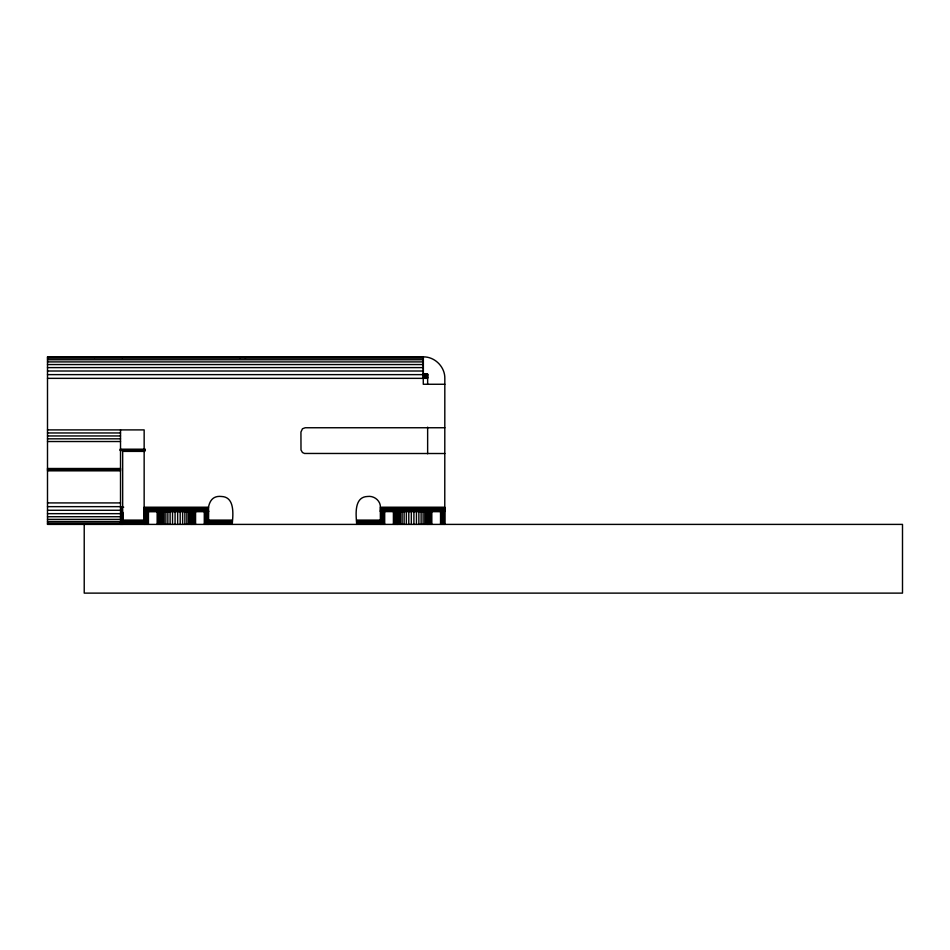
<?xml version="1.0" encoding="UTF-8"?>
<svg xmlns="http://www.w3.org/2000/svg" width="950" height="950" viewBox="0 0 950 950"><rect width="100%" height="100%" fill="white"/><g stroke="black" fill="none" stroke-linecap="round" stroke-linejoin="round"><path stroke-width="1.43" d="M208.584 511.516L144.151 511.516L208.584 511.444L208.513 524.4C207.456 514.579 205.841 494.724 221.469 496.482C235.315 496.909 232.987 515.458 232.204 524.4M239.768 357.806L240.801 356.879M244.839 357.509L250.004 356.879L246.026 357.247M245.741 357.307L247.059 357.081M247.143 357.069L248.591 356.927M247.784 356.986L249.993 356.879L248.377 356.939M249.078 356.891L249.47 356.879M444.766 524.4L444.826 378.349C445.027 366.866 434.839 356.678 423.356 356.879L47.5 356.879L47.5 524.4L902.5 524.4L902.5 593.121L84.218 593.121L84.218 524.4M47.5 357.2L423.272 357.2M47.5 358.174L423.272 358.174M47.5 359.753L423.272 359.753M47.5 361.902L423.272 361.902M47.5 364.551L423.272 364.551M47.5 367.614L423.272 367.614M47.5 371.011L423.272 371.011M423.272 374.062L427.642 374.062L427.642 384.263M423.272 374.312L427.642 374.312M47.5 374.621L427.642 374.633M423.272 375.06L427.642 375.06M423.272 375.594L427.642 375.594M423.272 376.2L427.642 376.2M423.272 376.889L427.642 376.889M423.272 377.601L427.642 377.601L427.642 378.349L47.5 378.349M444.826 384.263L423.272 384.263L423.272 356.879M444.826 427.749L305.223 427.749L302.468 428.759L300.936 432.048L300.996 449.968L302.468 452.521L304.487 453.459L444.826 453.518M47.5 429.899L144.151 429.899L144.151 524.4M47.5 432.963L120.519 432.963M47.5 435.955L120.519 435.955M47.5 438.829L120.519 438.829M47.5 441.524L120.519 441.524M120.151 449.196L145.35 449.196M120.151 449.861L145.35 449.861M120.151 450.514L145.35 450.514M144.768 451.381L122.669 451.381L122.669 524.4M47.5 468.504L120.519 468.504M47.5 469.039L120.519 469.039M47.5 469.621L120.519 469.621M47.5 470.214L120.519 470.214M47.5 470.832L120.519 470.832M47.5 502.918L120.519 502.918M47.5 506.647L120.519 506.647M120.519 507.217L123.69 507.217M144.151 507.217L208.584 507.217M356.772 524.4C355.989 515.458 353.661 496.909 367.508 496.482C373.92 495.484 380.558 500.555 380.404 507.217L444.826 507.217M144.151 507.965L208.584 507.965M380.404 507.965L444.826 507.965M144.151 508.689L208.584 508.689M380.404 508.689L444.826 508.689M144.151 509.366L208.584 509.366M380.404 509.366L444.826 509.366M144.151 509.972L208.584 509.972M380.404 509.972L444.826 509.972M47.5 510.269L120.519 510.269M144.151 510.506L208.584 510.506M380.404 510.506L444.826 510.506M144.151 510.934L208.584 510.934M380.404 510.934L444.826 510.934M144.151 511.254L208.584 511.254M380.404 511.254L444.826 511.254M47.5 513.665L120.519 513.665M47.5 516.729L120.519 516.729M47.5 519.377L120.519 519.377M122.669 520.101L144.875 520.101M208.537 520.101L232.227 520.101M356.582 520.101L380.273 520.101M122.669 520.849L144.875 520.849M208.537 520.849L232.227 520.849M356.582 520.849L380.273 520.849M47.5 521.526L120.519 521.526M122.669 521.574L144.875 521.574M208.537 521.574L232.227 521.574M356.582 521.574L380.273 521.574M122.669 522.251L144.875 522.251M208.537 522.251L232.227 522.251M356.582 522.251L380.273 522.251M122.669 522.868L144.875 522.868M208.537 522.868L232.227 522.868M356.582 522.868L380.273 522.868M47.5 523.106L120.519 523.106M122.669 523.391L144.875 523.391M208.537 523.391L232.227 523.391M356.582 523.391L380.273 523.391M122.669 523.818L144.875 523.818M208.537 523.818L232.227 523.818M356.582 523.818L380.273 523.818M47.5 524.067L120.519 524.067M122.669 524.139L144.875 524.139M208.537 524.139L232.227 524.139M356.582 524.139L380.273 524.139M91.901 356.927L90.452 356.879L95.059 357.378L90.784 356.879L91.438 356.903M94.264 357.212L90.452 356.879L92.423 356.963M91.283 356.891L92.779 356.998L91.722 356.915M425.505 374.633L423.356 374.062L423.356 356.879M121.137 356.879L122.372 357.568M427.072 376.2L427.583 377.601M444.576 511.516L444.576 524.4M444.256 511.516L444.256 524.4M443.828 511.516L443.828 524.4M443.294 511.516L443.294 524.4M442.688 511.516L442.688 524.4M441.999 511.516L441.999 524.4M441.275 511.516L441.275 524.4M440.539 511.516L440.539 524.4M431.822 511.516L431.822 524.4M431.134 511.516L431.134 524.4M430.457 511.516L430.457 524.4M429.816 511.516L429.816 524.4M429.234 511.516L429.234 524.4M428.711 511.516L428.711 524.4M428.272 511.516L428.272 524.4M427.928 511.516L427.928 524.4M427.642 427.156L427.642 453.767M427.69 511.516L427.69 524.4M427.559 511.516L427.559 524.4M427.049 511.516L427.049 524.4M426.122 511.516L426.122 524.4M424.793 511.516L424.793 524.4M423.106 511.516L423.106 524.4M421.111 511.516L421.111 524.4M418.867 511.516L418.867 524.4M416.444 511.516L416.444 524.4M413.903 511.516L413.903 524.4M411.326 511.516L411.326 524.4M408.785 511.516L408.785 524.4M406.363 511.516L406.363 524.4M404.118 511.516L404.118 524.4M402.123 511.516L402.123 524.4M400.437 511.516L400.437 524.4M399.107 511.516L399.107 524.4M398.181 511.516L398.181 524.4M397.67 511.516L397.67 524.4M397.539 511.516L397.539 524.4M397.302 511.516L397.302 524.4M396.957 511.516L396.957 524.4M396.518 511.516L396.518 524.4M395.996 511.516L395.996 524.4M395.414 511.516L395.414 524.4M394.772 511.516L394.772 524.4M394.096 511.516L394.096 524.4M393.407 511.516L393.407 524.4M384.691 511.516L384.691 524.4M383.942 511.516L383.942 524.4M383.23 511.516L383.23 524.4M382.541 511.516L382.541 524.4M381.936 511.516L381.936 524.4M381.401 511.516L381.401 524.4M380.974 511.516L380.974 524.4M380.653 511.516L380.653 524.4M380.404 507.217L380.463 524.4M208.323 511.516L208.323 524.4M208.002 511.516L208.002 524.4M207.575 511.516L207.575 524.4M207.041 511.516L207.041 524.4M206.435 511.516L206.435 524.4M205.758 511.516L205.758 524.4M205.034 511.516L205.034 524.4M204.286 511.516L204.286 524.4M195.569 511.516L195.569 524.4M194.881 511.516L194.881 524.4M194.204 511.516L194.204 524.4M193.562 511.516L193.562 524.4M192.981 511.516L192.981 524.4M192.458 511.516L192.458 524.4M192.019 511.516L192.019 524.4M191.674 511.516L191.674 524.4M191.437 511.516L191.437 524.4M191.306 511.516L191.306 524.4M190.796 511.516L190.796 524.4M189.869 511.516L189.869 524.4M188.539 511.516L188.539 524.4M186.853 511.516L186.853 524.4M184.87 511.516L184.87 524.4M182.626 511.516L182.626 524.4M180.191 511.516L180.191 524.4M177.65 511.516L177.65 524.4M175.073 511.516L175.073 524.4M172.532 511.516L172.532 524.4M170.109 511.516L170.109 524.4M167.865 511.516L167.865 524.4M165.87 511.516L165.87 524.4M164.184 511.516L164.184 524.4M162.854 511.516L162.854 524.4M161.928 511.516L161.928 524.4M161.417 511.516L161.286 524.4M161.049 511.516L161.049 524.4M160.704 511.516L160.704 524.4M160.265 511.516L160.265 524.4M159.754 511.516L159.754 524.4M159.161 511.516L159.161 524.4M158.519 511.516L158.519 524.4M157.842 511.516L157.842 524.4M157.154 511.516L157.154 524.4M148.438 511.516L148.438 524.4M147.701 511.516L147.701 524.4M146.977 511.516L146.977 524.4M146.3 511.516L146.3 524.4M145.683 511.516L145.683 524.4M145.148 511.516L145.148 524.4M144.721 511.516L144.721 524.4M144.21 511.516L144.412 524.4M122.883 512.371L122.883 524.4M122.063 507.217L122.063 524.4M121.529 507.217L121.529 524.4M121.101 507.217L121.101 524.4M120.781 507.217L120.781 524.4M120.519 429.899L120.519 524.4M444.826 511.444L380.404 511.444L444.826 511.516"/></g></svg>
